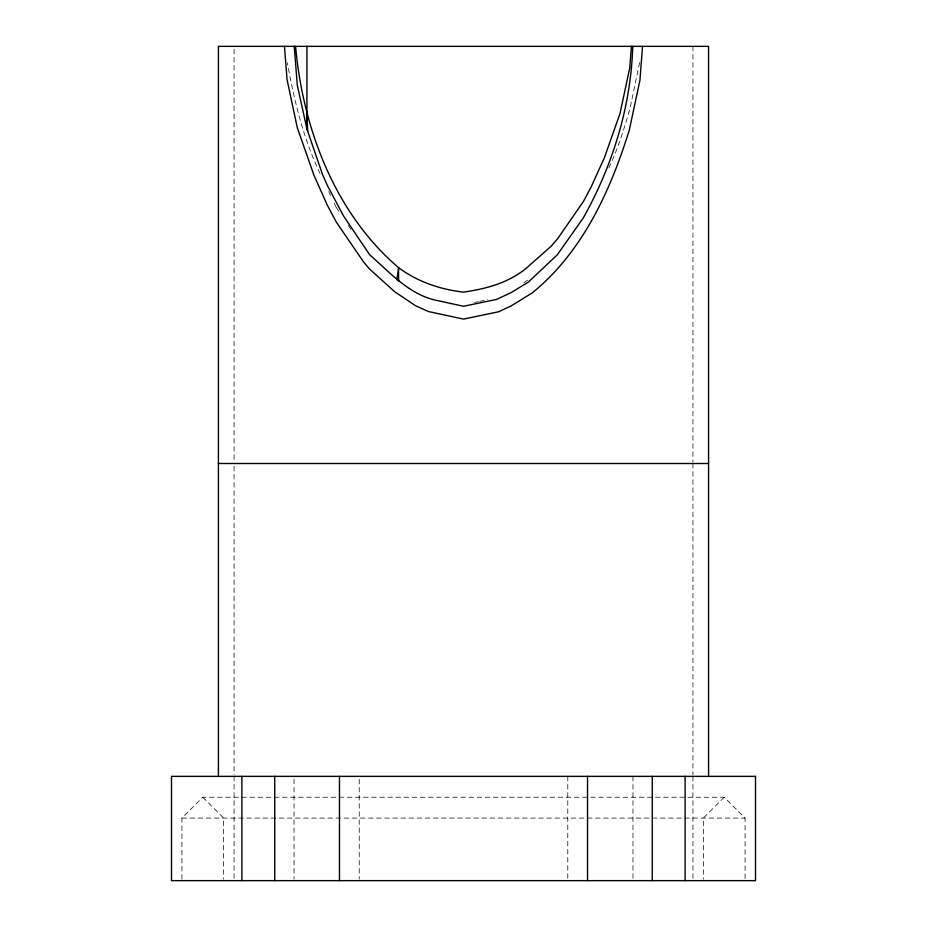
<?xml version="1.0" encoding="UTF-8"?>
<svg xmlns="http://www.w3.org/2000/svg" width="927" height="927" viewBox="0 0 927 927"><rect width="100%" height="100%" fill="white"/><g stroke="black" fill="none" stroke-linecap="round" stroke-linejoin="round"><path stroke-width="0.7" stroke-dasharray="4.63 3.48" d="M639.642 62.561L629.989 108.494C624.045 129.096 617.649 149.85 608.263 169.166M181.924 879.225L181.924 818.077L202.781 797.22L724.219 797.22L745.076 818.077L745.076 879.225M724.219 797.22L703.361 818.077L703.361 879.225M523.743 282.805L528.506 279.63M474.346 302.526L478.413 301.646M479.769 301.345L487.903 299.583M181.924 818.077L745.076 818.077M202.781 797.22L223.639 818.077L223.639 879.225M336.292 207.474L339.491 212.26M348.274 225.412L351.46 230.197M320.07 173.546C303.407 138.679 294.207 100.684 287.358 62.816M328.668 191.541L330.51 195.4M334.195 203.106L336.037 206.964M692.933 46.35L692.933 462.052M692.933 463.5L692.933 774.914M692.933 776.362L692.933 879.202M632.967 776.362L632.967 879.202M567.788 776.362L567.788 879.202M359.212 779.259L359.212 879.202M294.033 779.259L294.033 879.202M234.067 49.247L234.067 462.052M234.067 466.397L234.067 774.914M234.067 776.362L234.067 879.202"/><path stroke-width="1.39" d="M632.759 46.35C630.939 106.547 612.654 165.481 583.326 217.891L557.289 254.821L528.355 282.086L511.31 292.492L496.559 299.421L463.5 306.269L434.439 299.919C408.065 293.395 389.363 272.028 369.711 254.821L343.674 216.2L327.347 185.446L322.596 174.693L306.93 128.98L306.93 46.35M642.538 46.35L639.943 80.186L629.363 129.838C610.58 190.464 582.712 251.854 532.341 292.828L511.31 305.817L498.599 311.785L463.5 319.097L428.401 311.53L415.69 305.817L394.659 291.715L369.711 269.178L363.558 261.959L336.292 222.063L327.347 205.203L313.917 175.122L297.3 127.706L287.057 79.618L284.462 46.35M631.414 46.35L629.711 68.1L620.07 113.303L604.404 157.741L590.962 187.335L583.326 201.634L557.648 238.691L551.298 246.095L530.742 264.241C512.388 281.843 487.973 288.61 463.5 292.132C440.012 289.386 417.706 281.831 398.587 267.694C334.74 213.117 302.862 128.332 295.586 46.35M396.849 279.386L398.587 267.694L398.598 281.066M218.424 463.5L708.576 463.5M396.814 279.63L398.969 281.055M306.93 128.98L297.289 85.11L294.241 46.35M306.93 114.172L307.683 131.147M708.576 776.362L708.576 46.35L218.424 46.35L218.424 776.362M685.111 776.362L685.111 880.65M652.26 776.362L652.26 880.65M587.533 776.362L587.533 880.65M339.467 776.362L339.467 880.65M274.74 776.362L274.74 880.65M241.889 776.362L241.889 880.65M755.505 776.362L171.495 776.362L171.495 880.65L755.505 880.65L755.505 776.362"/></g></svg>
